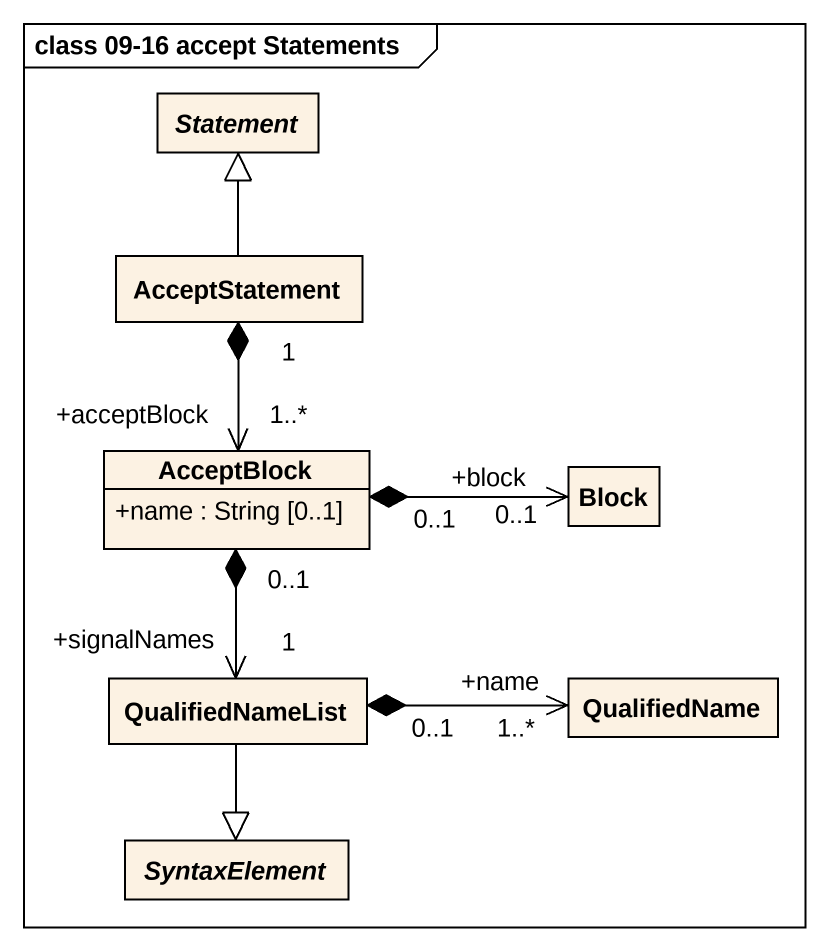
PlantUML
@startuml
mainframe class 09-16 accept Statements
hide circle
hide empty members
skinparam classAttributeIconSize 0
abstract class Statement
class AcceptStatement
class AcceptBlock {
  +name : String [0..1]
}
class Block
class QualifiedNameList
class QualifiedName
abstract class SyntaxElement
AcceptStatement -up-|> Statement
AcceptStatement "1" *--> "+acceptBlock\n1..*" AcceptBlock
AcceptBlock "0..1" *-right-> "+block\n0..1" Block
AcceptBlock "0..1" *--> "+signalNames\n1" QualifiedNameList
QualifiedNameList "0..1" *-right-> "+name\n1..*" QualifiedName
QualifiedNameList --|> SyntaxElement
@enduml
